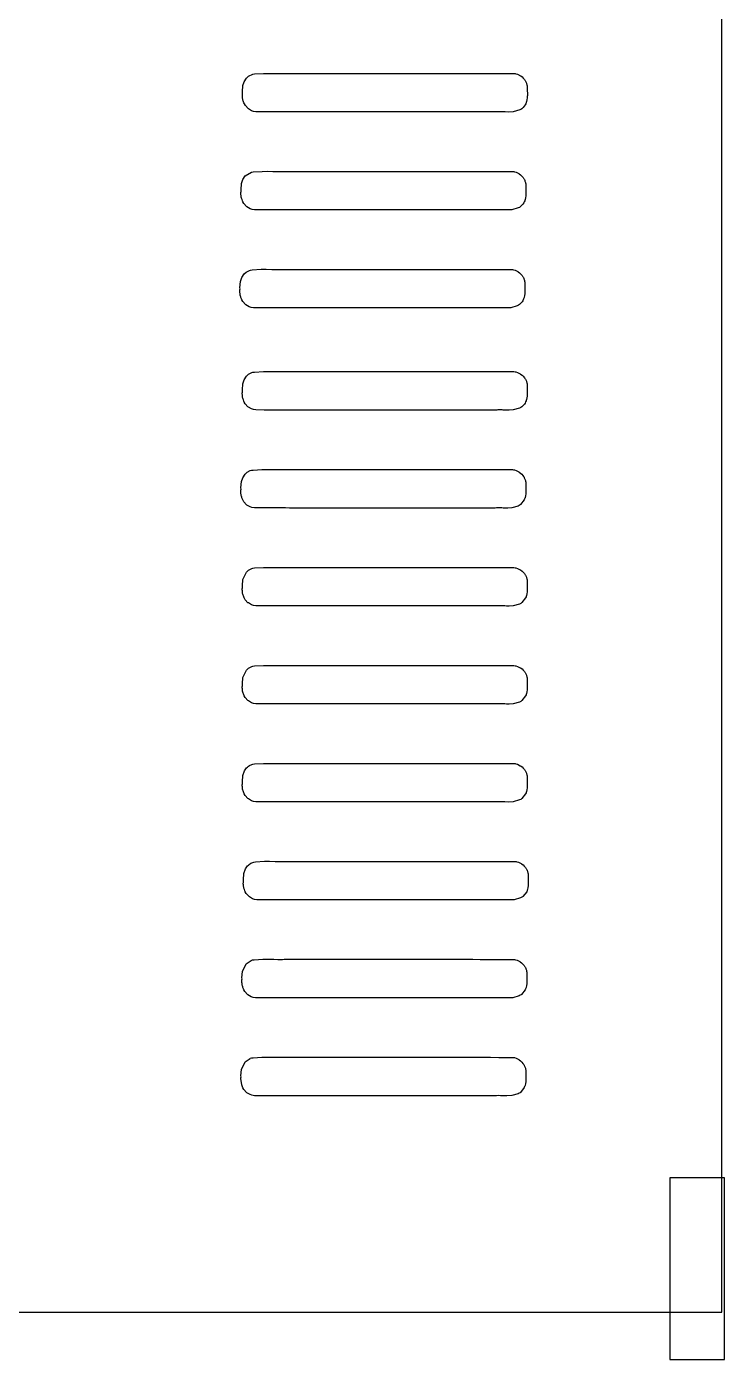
# Model space of a CAD drawing. Extents: x 0 to 273, y -3 to 140.
# Drawn here: x 234.4 to 272.8, y -2.8 to 70.6 of the extents above; entities that cross this region are included whole.
import ezdxf

# ---------------------------------------------------------------- set-up
doc = ezdxf.new("R2010")
doc.units = 0
doc.layers.get('0').update_dxf_attribs({"linetype": 'CONTINUOUS'})
doc.layers.add('DXF_PI4_CASE_TOP_MODEL_LAY', color=7, linetype='CONTINUOUS')

msp = doc.modelspace()

# ---------------------------------------------------------------- linework, layer by layer
at = {"color": 18}
for points in [[(246.263, 66.977, 0), (246.258, 67.041, 0), (246.284, 67.387, 0), (246.356, 67.599, 0), (246.488, 67.802, 0), (246.599, 67.903, 0), (246.838, 68.018, 0)], [(246.838, 68.018, 0), (246.925, 68.028, 0), (247.415, 68.057, 0), (247.692, 68.058, 0), (248.004, 68.054, 0), (248.481, 68.052, 0), (248.498, 68.052, 0), (248.585, 68.055, 0)], [(248.585, 68.055, 0), (252.797, 68.054, 0), (255.282, 68.055, 0), (256.925, 68.055, 0), (257.009, 68.055, 0), (257.746, 68.055, 0), (258.157, 68.055, 0), (258.362, 68.055, 0), (258.567, 68.054, 0), (258.978, 68.054, 0), (259.183, 68.054, 0), (259.389, 68.054, 0), (259.594, 68.053, 0), (259.799, 68.053, 0), (260.005, 68.053, 0), (260.107, 68.053, 0), (260.159, 68.052, 0), (260.463, 68.052, 0), (260.589, 68.052, 0), (260.715, 68.051, 0), (260.779, 68.051, 0), (260.81, 68.051, 0), (261.221, 68.05, 0)], [(261.221, 68.05, 0), (261.281, 68.043, 0), (261.329, 68.033, 0), (261.421, 68.006, 0), (261.573, 67.93, 0), (261.591, 67.918, 0), (261.667, 67.859, 0), (261.736, 67.793, 0), (261.797, 67.719, 0), (261.825, 67.68, 0), (261.838, 67.659, 0), (261.856, 67.628, 0), (261.872, 67.598, 0), (261.89, 67.559, 0), (261.905, 67.523, 0), (261.918, 67.486, 0), (261.929, 67.448, 0), (261.938, 67.411, 0), (261.942, 67.391, 0), (261.946, 67.372, 0), (261.949, 67.353, 0), (261.95, 67.343, 0), (261.953, 67.309, 0), (261.954, 67.297, 0), (261.955, 67.285, 0), (261.955, 67.279, 0), (261.956, 67.236, 0)], [(246.998, 65.938, 0), (246.865, 65.959, 0), (246.756, 65.996, 0), (246.586, 66.099, 0), (246.567, 66.115, 0), (246.419, 66.281, 0), (246.362, 66.379, 0), (246.338, 66.43, 0), (246.311, 66.496, 0), (246.298, 66.536, 0), (246.284, 66.585, 0), (246.274, 66.63, 0), (246.265, 66.676, 0), (246.259, 66.723, 0), (246.255, 66.769, 0), (246.253, 66.816, 0), (246.253, 66.839, 0), (246.253, 66.851, 0), (246.255, 66.891, 0), (246.256, 66.905, 0), (246.257, 66.92, 0), (246.257, 66.927, 0), (246.263, 66.977, 0)], [(261.956, 67.236, 0), (261.957, 66.824, 0), (261.956, 66.811, 0), (261.948, 66.707, 0), (261.933, 66.606, 0), (261.911, 66.507, 0), (261.897, 66.459, 0), (261.889, 66.436, 0), (261.867, 66.382, 0), (261.835, 66.32, 0), (261.79, 66.25, 0), (261.736, 66.185, 0), (261.664, 66.121, 0), (261.653, 66.113, 0), (261.595, 66.074, 0)], [(260.273, 65.934, 0), (255.893, 65.934, 0), (255.848, 65.934, 0), (254.831, 65.934, 0), (254.3, 65.934, 0), (253.769, 65.934, 0), (253.237, 65.933, 0), (252.706, 65.933, 0), (252.175, 65.933, 0), (251.91, 65.933, 0), (251.423, 65.933, 0), (247.795, 65.937, 0), (247.662, 65.937, 0), (247.529, 65.937, 0), (247.463, 65.937, 0), (246.998, 65.938, 0)], [(261.595, 66.074, 0), (261.535, 66.041, 0), (261.183, 65.941, 0), (260.909, 65.928, 0), (260.732, 65.933, 0), (260.713, 65.933, 0), (260.644, 65.936, 0), (260.555, 65.939, 0), (260.467, 65.94, 0), (260.423, 65.94, 0), (260.34, 65.938, 0), (260.273, 65.934, 0)], [(246.186, 61.579, 0), (246.18, 61.644, 0), (246.206, 61.989, 0), (246.278, 62.202, 0), (246.41, 62.405, 0), (246.76, 62.62, 0)], [(246.76, 62.62, 0), (246.847, 62.631, 0), (247.337, 62.66, 0), (247.614, 62.661, 0), (247.926, 62.657, 0), (248.403, 62.655, 0), (248.42, 62.655, 0), (248.508, 62.657, 0)], [(248.508, 62.657, 0), (252.719, 62.657, 0), (255.204, 62.658, 0), (256.847, 62.658, 0), (256.931, 62.658, 0), (257.668, 62.657, 0), (258.079, 62.657, 0), (258.284, 62.657, 0), (258.49, 62.657, 0), (258.9, 62.657, 0), (259.106, 62.656, 0), (259.311, 62.656, 0), (259.516, 62.656, 0), (259.722, 62.656, 0), (259.927, 62.655, 0), (260.03, 62.655, 0), (260.081, 62.655, 0), (260.385, 62.654, 0), (260.511, 62.654, 0), (260.638, 62.654, 0), (260.701, 62.654, 0), (260.732, 62.654, 0), (261.143, 62.653, 0)], [(261.143, 62.653, 0), (261.204, 62.645, 0), (261.251, 62.636, 0), (261.343, 62.608, 0), (261.495, 62.532, 0), (261.513, 62.52, 0), (261.589, 62.462, 0), (261.658, 62.395, 0), (261.72, 62.322, 0), (261.747, 62.282, 0), (261.76, 62.262, 0), (261.778, 62.231, 0), (261.794, 62.201, 0), (261.813, 62.161, 0), (261.827, 62.125, 0), (261.84, 62.088, 0), (261.851, 62.051, 0), (261.861, 62.013, 0), (261.865, 61.994, 0), (261.868, 61.975, 0), (261.871, 61.955, 0), (261.872, 61.945, 0), (261.876, 61.911, 0), (261.877, 61.899, 0), (261.877, 61.887, 0), (261.877, 61.881, 0), (261.878, 61.838, 0)], [(261.878, 61.838, 0), (261.879, 61.427, 0), (261.878, 61.413, 0), (261.87, 61.31, 0), (261.856, 61.208, 0), (261.833, 61.11, 0), (261.819, 61.062, 0), (261.811, 61.038, 0), (261.789, 60.985, 0), (261.758, 60.922, 0), (261.713, 60.853, 0), (261.658, 60.788, 0), (261.586, 60.723, 0), (261.576, 60.715, 0), (261.517, 60.676, 0)], [(246.921, 60.541, 0), (246.787, 60.562, 0), (246.678, 60.599, 0), (246.508, 60.702, 0), (246.489, 60.717, 0), (246.342, 60.884, 0), (246.284, 60.981, 0), (246.26, 61.032, 0), (246.234, 61.099, 0), (246.22, 61.139, 0), (246.206, 61.187, 0), (246.196, 61.233, 0), (246.188, 61.279, 0), (246.181, 61.325, 0), (246.177, 61.372, 0), (246.175, 61.418, 0), (246.175, 61.442, 0), (246.175, 61.453, 0), (246.177, 61.494, 0), (246.178, 61.508, 0), (246.179, 61.522, 0), (246.18, 61.529, 0), (246.186, 61.579, 0)], [(260.196, 60.537, 0), (255.771, 60.537, 0), (253.16, 60.536, 0), (251.434, 60.536, 0), (251.345, 60.536, 0), (250.571, 60.536, 0), (250.14, 60.537, 0), (249.924, 60.537, 0), (249.708, 60.537, 0), (249.277, 60.537, 0), (249.061, 60.537, 0), (248.845, 60.538, 0), (248.63, 60.538, 0), (248.414, 60.538, 0), (248.198, 60.539, 0), (248.09, 60.539, 0), (248.036, 60.539, 0), (247.717, 60.539, 0), (247.584, 60.54, 0), (247.452, 60.54, 0), (247.385, 60.54, 0), (246.921, 60.541, 0)], [(261.517, 60.676, 0), (261.457, 60.643, 0), (261.106, 60.544, 0), (260.831, 60.531, 0), (260.655, 60.535, 0), (260.635, 60.536, 0), (260.566, 60.538, 0), (260.478, 60.541, 0), (260.39, 60.543, 0), (260.346, 60.543, 0), (260.262, 60.541, 0), (260.196, 60.537, 0)], [(246.129, 56.182, 0), (246.123, 56.246, 0), (246.15, 56.592, 0), (246.222, 56.805, 0), (246.354, 57.007, 0), (246.465, 57.108, 0), (246.638, 57.202, 0), (246.704, 57.223, 0)], [(246.704, 57.223, 0), (246.79, 57.233, 0), (247.281, 57.262, 0), (247.558, 57.263, 0), (247.87, 57.259, 0), (248.346, 57.257, 0), (248.364, 57.257, 0), (248.451, 57.26, 0)], [(248.451, 57.26, 0), (252.663, 57.259, 0), (255.148, 57.26, 0), (256.791, 57.26, 0), (256.875, 57.26, 0), (257.612, 57.26, 0), (258.022, 57.26, 0), (258.228, 57.26, 0), (258.433, 57.259, 0), (258.844, 57.259, 0), (259.049, 57.259, 0), (259.254, 57.259, 0), (259.46, 57.258, 0), (259.665, 57.258, 0), (259.87, 57.258, 0), (259.973, 57.258, 0), (260.024, 57.257, 0), (260.328, 57.257, 0), (260.455, 57.257, 0), (260.581, 57.256, 0), (260.644, 57.256, 0), (261.086, 57.255, 0)], [(261.086, 57.255, 0), (261.147, 57.248, 0), (261.195, 57.238, 0), (261.287, 57.211, 0), (261.438, 57.135, 0), (261.457, 57.123, 0), (261.533, 57.064, 0), (261.602, 56.998, 0), (261.663, 56.924, 0), (261.69, 56.885, 0), (261.703, 56.865, 0), (261.721, 56.833, 0), (261.737, 56.803, 0), (261.756, 56.764, 0), (261.771, 56.728, 0), (261.784, 56.691, 0), (261.795, 56.654, 0), (261.804, 56.616, 0), (261.808, 56.596, 0), (261.812, 56.577, 0), (261.814, 56.558, 0), (261.816, 56.548, 0), (261.819, 56.514, 0), (261.82, 56.502, 0), (261.821, 56.49, 0), (261.821, 56.484, 0), (261.821, 56.441, 0)], [(246.864, 55.143, 0), (246.731, 55.164, 0), (246.622, 55.201, 0), (246.452, 55.304, 0), (246.433, 55.32, 0), (246.285, 55.486, 0), (246.228, 55.584, 0), (246.203, 55.635, 0), (246.177, 55.701, 0), (246.164, 55.741, 0), (246.15, 55.79, 0), (246.139, 55.835, 0), (246.131, 55.881, 0), (246.125, 55.928, 0), (246.121, 55.974, 0), (246.119, 56.021, 0), (246.119, 56.044, 0), (246.119, 56.056, 0), (246.12, 56.096, 0), (246.121, 56.11, 0), (246.122, 56.125, 0), (246.123, 56.132, 0), (246.129, 56.182, 0)], [(261.821, 56.441, 0), (261.822, 56.03, 0), (261.822, 56.016, 0), (261.814, 55.912, 0), (261.799, 55.811, 0), (261.777, 55.712, 0), (261.762, 55.664, 0), (261.754, 55.641, 0), (261.733, 55.588, 0), (261.701, 55.525, 0), (261.668, 55.472, 0), (261.602, 55.39, 0), (261.53, 55.326, 0), (261.519, 55.318, 0), (261.461, 55.279, 0)], [(260.139, 55.139, 0), (255.714, 55.139, 0), (251.377, 55.138, 0), (251.289, 55.139, 0), (250.515, 55.139, 0), (250.083, 55.139, 0), (249.867, 55.139, 0), (249.652, 55.139, 0), (249.22, 55.14, 0), (249.005, 55.14, 0), (248.789, 55.14, 0), (248.573, 55.14, 0), (248.357, 55.141, 0), (248.142, 55.141, 0), (248.034, 55.141, 0), (247.98, 55.141, 0), (247.66, 55.142, 0), (247.528, 55.142, 0), (247.395, 55.142, 0), (247.329, 55.142, 0), (246.864, 55.143, 0)], [(261.461, 55.279, 0), (261.4, 55.246, 0), (261.049, 55.147, 0), (260.775, 55.133, 0), (260.598, 55.138, 0), (260.579, 55.138, 0), (260.509, 55.141, 0), (260.421, 55.144, 0), (260.333, 55.145, 0), (260.289, 55.145, 0), (260.205, 55.143, 0), (260.139, 55.139, 0)], [(246.26, 50.548, 0), (246.254, 50.613, 0), (246.281, 50.958, 0), (246.352, 51.171, 0), (246.484, 51.374, 0), (246.595, 51.475, 0), (246.769, 51.568, 0), (246.835, 51.59, 0)], [(246.835, 51.59, 0), (246.921, 51.6, 0), (247.411, 51.629, 0), (247.689, 51.63, 0), (248, 51.626, 0), (248.477, 51.624, 0), (248.495, 51.624, 0), (248.582, 51.626, 0)], [(248.582, 51.626, 0), (252.794, 51.626, 0), (256.921, 51.627, 0), (257.006, 51.627, 0), (257.743, 51.627, 0), (258.153, 51.626, 0), (258.564, 51.626, 0), (258.975, 51.626, 0), (259.18, 51.625, 0), (259.385, 51.625, 0), (259.591, 51.625, 0), (259.796, 51.625, 0), (260.001, 51.624, 0), (260.104, 51.624, 0), (260.459, 51.624, 0), (260.586, 51.623, 0), (260.712, 51.623, 0), (260.775, 51.623, 0), (261.217, 51.622, 0)], [(261.217, 51.622, 0), (261.278, 51.615, 0), (261.325, 51.605, 0), (261.418, 51.577, 0), (261.569, 51.501, 0), (261.588, 51.489, 0), (261.664, 51.431, 0), (261.733, 51.365, 0), (261.794, 51.291, 0), (261.821, 51.251, 0), (261.834, 51.231, 0), (261.852, 51.2, 0), (261.868, 51.17, 0), (261.887, 51.13, 0), (261.902, 51.094, 0), (261.915, 51.058, 0), (261.926, 51.02, 0), (261.935, 50.982, 0), (261.939, 50.963, 0), (261.942, 50.944, 0), (261.945, 50.924, 0), (261.947, 50.915, 0), (261.95, 50.881, 0), (261.951, 50.869, 0), (261.952, 50.856, 0), (261.952, 50.85, 0), (261.952, 50.807, 0)], [(261.952, 50.807, 0), (261.953, 50.396, 0), (261.952, 50.383, 0), (261.944, 50.279, 0), (261.93, 50.177, 0), (261.908, 50.079, 0), (261.893, 50.031, 0), (261.885, 50.007, 0), (261.864, 49.954, 0), (261.832, 49.891, 0), (261.799, 49.839, 0), (261.733, 49.757, 0), (261.661, 49.692, 0), (261.65, 49.684, 0), (261.592, 49.645, 0)], [(246.995, 49.51, 0), (246.862, 49.531, 0), (246.753, 49.568, 0), (246.583, 49.671, 0), (246.564, 49.686, 0), (246.416, 49.853, 0), (246.358, 49.95, 0), (246.334, 50.001, 0), (246.308, 50.068, 0), (246.294, 50.108, 0), (246.281, 50.157, 0), (246.27, 50.202, 0), (246.262, 50.248, 0), (246.256, 50.294, 0), (246.252, 50.341, 0), (246.25, 50.387, 0), (246.249, 50.411, 0), (246.25, 50.422, 0), (246.251, 50.463, 0), (246.252, 50.477, 0), (246.253, 50.491, 0), (246.254, 50.499, 0), (246.26, 50.548, 0)], [(260.27, 49.506, 0), (255.845, 49.506, 0), (251.508, 49.505, 0), (251.42, 49.505, 0), (250.645, 49.505, 0), (250.214, 49.506, 0), (249.998, 49.506, 0), (249.783, 49.506, 0), (249.351, 49.506, 0), (249.135, 49.507, 0), (248.92, 49.507, 0), (248.704, 49.507, 0), (248.488, 49.507, 0), (248.273, 49.508, 0), (248.165, 49.508, 0), (248.111, 49.508, 0), (247.791, 49.508, 0), (247.659, 49.509, 0), (247.526, 49.509, 0), (247.459, 49.509, 0), (246.995, 49.51, 0)], [(261.592, 49.645, 0), (261.531, 49.613, 0), (261.18, 49.513, 0), (260.96, 49.5, 0), (260.811, 49.502, 0), (260.709, 49.505, 0), (260.629, 49.508, 0), (260.561, 49.51, 0), (260.527, 49.511, 0), (260.448, 49.512, 0), (260.381, 49.511, 0), (260.336, 49.51, 0), (260.27, 49.506, 0)], [(246.182, 45.151, 0), (246.176, 45.215, 0), (246.203, 45.561, 0), (246.275, 45.774, 0), (246.407, 45.976, 0), (246.518, 46.078, 0), (246.691, 46.171, 0), (246.757, 46.192, 0)], [(246.757, 46.192, 0), (246.844, 46.203, 0), (247.334, 46.232, 0), (247.611, 46.232, 0), (247.923, 46.228, 0), (248.399, 46.226, 0), (248.417, 46.227, 0), (248.504, 46.229, 0)], [(248.504, 46.229, 0), (252.716, 46.229, 0), (256.844, 46.229, 0), (256.928, 46.229, 0), (257.665, 46.229, 0), (258.076, 46.229, 0), (258.486, 46.229, 0), (258.897, 46.228, 0), (259.102, 46.228, 0), (259.307, 46.228, 0), (259.513, 46.227, 0), (259.718, 46.227, 0), (259.923, 46.227, 0), (260.026, 46.227, 0), (260.381, 46.226, 0), (260.508, 46.226, 0), (260.634, 46.226, 0), (260.697, 46.225, 0), (261.14, 46.224, 0)], [(261.14, 46.224, 0), (261.2, 46.217, 0), (261.248, 46.208, 0), (261.34, 46.18, 0), (261.491, 46.104, 0), (261.51, 46.092, 0), (261.586, 46.034, 0), (261.655, 45.967, 0), (261.716, 45.893, 0), (261.744, 45.854, 0), (261.756, 45.834, 0), (261.774, 45.803, 0), (261.79, 45.772, 0), (261.809, 45.733, 0), (261.824, 45.697, 0), (261.837, 45.66, 0), (261.848, 45.623, 0), (261.857, 45.585, 0), (261.861, 45.565, 0), (261.865, 45.546, 0), (261.868, 45.527, 0), (261.869, 45.517, 0), (261.872, 45.483, 0), (261.873, 45.471, 0), (261.874, 45.459, 0), (261.874, 45.453, 0), (261.874, 45.41, 0)], [(246.917, 44.112, 0), (246.784, 44.133, 0), (246.675, 44.17, 0), (246.505, 44.273, 0), (246.486, 44.289, 0), (246.338, 44.456, 0), (246.281, 44.553, 0), (246.256, 44.604, 0), (246.23, 44.67, 0), (246.217, 44.711, 0), (246.203, 44.759, 0), (246.193, 44.805, 0), (246.184, 44.85, 0), (246.178, 44.897, 0), (246.174, 44.943, 0), (246.172, 44.99, 0), (246.172, 45.013, 0), (246.172, 45.025, 0), (246.173, 45.065, 0), (246.174, 45.08, 0), (246.175, 45.094, 0), (246.176, 45.101, 0), (246.182, 45.151, 0)], [(261.874, 45.41, 0), (261.875, 44.999, 0), (261.875, 44.985, 0), (261.867, 44.882, 0), (261.852, 44.78, 0), (261.83, 44.681, 0), (261.816, 44.633, 0), (261.807, 44.61, 0), (261.786, 44.557, 0), (261.583, 44.295, 0), (261.572, 44.287, 0), (261.561, 44.279, 0), (261.514, 44.248, 0)], [(260.192, 44.108, 0), (255.767, 44.108, 0), (251.43, 44.108, 0), (251.342, 44.108, 0), (250.568, 44.108, 0), (250.136, 44.108, 0), (249.705, 44.108, 0), (249.273, 44.109, 0), (249.058, 44.109, 0), (248.842, 44.109, 0), (248.626, 44.11, 0), (248.41, 44.11, 0), (248.195, 44.11, 0), (248.087, 44.11, 0), (247.714, 44.111, 0), (247.581, 44.111, 0), (247.448, 44.111, 0), (247.382, 44.112, 0), (246.917, 44.112, 0)], [(261.514, 44.248, 0), (261.454, 44.215, 0), (261.102, 44.116, 0), (260.882, 44.102, 0), (260.733, 44.104, 0), (260.632, 44.107, 0), (260.551, 44.11, 0), (260.483, 44.113, 0), (260.449, 44.113, 0), (260.37, 44.114, 0), (260.303, 44.114, 0), (260.259, 44.112, 0), (260.192, 44.108, 0)], [(246.26, 39.753, 0), (246.254, 39.818, 0), (246.281, 40.163, 0), (246.484, 40.579, 0), (246.53, 40.626, 0), (246.595, 40.68, 0), (246.769, 40.773, 0), (246.835, 40.795, 0)], [(246.835, 40.795, 0), (246.921, 40.805, 0), (247.411, 40.834, 0), (247.689, 40.835, 0), (248, 40.831, 0), (248.115, 40.829, 0), (248.203, 40.828, 0), (248.349, 40.828, 0), (248.436, 40.828, 0), (248.495, 40.829, 0), (248.582, 40.831, 0)], [(248.582, 40.831, 0), (252.794, 40.831, 0), (256.921, 40.832, 0), (257.006, 40.832, 0), (257.743, 40.832, 0), (258.153, 40.831, 0), (258.564, 40.831, 0), (258.975, 40.831, 0), (259.18, 40.83, 0), (259.385, 40.83, 0), (259.591, 40.83, 0), (259.796, 40.83, 0), (260.001, 40.829, 0), (260.104, 40.829, 0), (260.459, 40.829, 0), (260.586, 40.828, 0), (260.712, 40.828, 0), (260.775, 40.828, 0), (261.217, 40.827, 0)], [(261.217, 40.827, 0), (261.278, 40.82, 0), (261.325, 40.81, 0), (261.418, 40.782, 0), (261.569, 40.706, 0), (261.588, 40.694, 0), (261.664, 40.636, 0), (261.733, 40.57, 0), (261.794, 40.496, 0), (261.821, 40.456, 0), (261.834, 40.436, 0), (261.852, 40.405, 0), (261.868, 40.375, 0), (261.887, 40.335, 0), (261.902, 40.299, 0), (261.915, 40.263, 0), (261.926, 40.225, 0), (261.935, 40.187, 0), (261.939, 40.168, 0), (261.942, 40.149, 0), (261.945, 40.129, 0), (261.947, 40.12, 0), (261.95, 40.086, 0), (261.951, 40.074, 0), (261.952, 40.061, 0), (261.952, 40.055, 0), (261.952, 40.012, 0)], [(246.995, 38.715, 0), (246.862, 38.736, 0), (246.753, 38.773, 0), (246.583, 38.876, 0), (246.564, 38.891, 0), (246.416, 39.058, 0), (246.358, 39.155, 0), (246.334, 39.207, 0), (246.308, 39.273, 0), (246.294, 39.313, 0), (246.281, 39.362, 0), (246.27, 39.407, 0), (246.262, 39.453, 0), (246.256, 39.499, 0), (246.252, 39.546, 0), (246.25, 39.592, 0), (246.249, 39.616, 0), (246.25, 39.627, 0), (246.251, 39.668, 0), (246.252, 39.682, 0), (246.253, 39.696, 0), (246.254, 39.704, 0), (246.26, 39.753, 0)], [(261.952, 40.012, 0), (261.953, 39.601, 0), (261.952, 39.588, 0), (261.944, 39.484, 0), (261.93, 39.382, 0), (261.908, 39.284, 0), (261.893, 39.236, 0), (261.885, 39.212, 0), (261.864, 39.159, 0), (261.661, 38.898, 0), (261.65, 38.889, 0), (261.639, 38.881, 0), (261.592, 38.85, 0)], [(260.27, 38.711, 0), (255.845, 38.711, 0), (251.508, 38.71, 0), (251.42, 38.71, 0), (250.645, 38.71, 0), (250.214, 38.711, 0), (249.783, 38.711, 0), (249.351, 38.711, 0), (249.135, 38.712, 0), (248.92, 38.712, 0), (248.704, 38.712, 0), (248.488, 38.712, 0), (248.273, 38.713, 0), (248.165, 38.713, 0), (247.791, 38.713, 0), (247.659, 38.714, 0), (247.526, 38.714, 0), (247.459, 38.714, 0), (246.995, 38.715, 0)], [(261.592, 38.85, 0), (261.531, 38.818, 0), (261.18, 38.718, 0), (260.96, 38.705, 0), (260.811, 38.707, 0), (260.709, 38.71, 0), (260.629, 38.713, 0), (260.561, 38.715, 0), (260.527, 38.716, 0), (260.448, 38.717, 0), (260.381, 38.716, 0), (260.336, 38.715, 0), (260.27, 38.711, 0)], [(246.26, 34.356, 0), (246.254, 34.42, 0), (246.281, 34.766, 0), (246.484, 35.181, 0), (246.53, 35.228, 0), (246.595, 35.283, 0), (246.668, 35.329, 0), (246.769, 35.376, 0), (246.835, 35.397, 0)], [(246.835, 35.397, 0), (246.921, 35.408, 0), (247.411, 35.437, 0), (247.689, 35.438, 0), (248, 35.433, 0), (248.115, 35.432, 0), (248.203, 35.431, 0), (248.349, 35.43, 0), (248.436, 35.431, 0), (248.495, 35.432, 0), (248.582, 35.434, 0)], [(248.582, 35.434, 0), (252.794, 35.434, 0), (256.921, 35.434, 0), (257.006, 35.434, 0), (257.743, 35.434, 0), (258.153, 35.434, 0), (258.564, 35.434, 0), (258.975, 35.433, 0), (259.385, 35.433, 0), (259.591, 35.433, 0), (259.796, 35.432, 0), (260.001, 35.432, 0), (260.104, 35.432, 0), (260.459, 35.431, 0), (260.586, 35.431, 0), (260.712, 35.431, 0), (260.775, 35.431, 0), (261.217, 35.43, 0)], [(261.217, 35.43, 0), (261.278, 35.422, 0), (261.325, 35.413, 0), (261.418, 35.385, 0), (261.569, 35.309, 0), (261.588, 35.297, 0), (261.664, 35.239, 0), (261.733, 35.172, 0), (261.794, 35.098, 0), (261.821, 35.059, 0), (261.834, 35.039, 0), (261.852, 35.008, 0), (261.868, 34.978, 0), (261.887, 34.938, 0), (261.902, 34.902, 0), (261.915, 34.865, 0), (261.926, 34.828, 0), (261.935, 34.79, 0), (261.939, 34.771, 0), (261.942, 34.751, 0), (261.945, 34.732, 0), (261.947, 34.722, 0), (261.95, 34.688, 0), (261.951, 34.676, 0), (261.952, 34.664, 0), (261.952, 34.658, 0), (261.952, 34.615, 0)], [(261.952, 34.615, 0), (261.953, 34.204, 0), (261.952, 34.19, 0), (261.944, 34.087, 0), (261.93, 33.985, 0), (261.908, 33.886, 0), (261.893, 33.838, 0), (261.885, 33.815, 0), (261.864, 33.762, 0), (261.661, 33.5, 0), (261.65, 33.492, 0), (261.639, 33.484, 0), (261.592, 33.453, 0)], [(246.995, 33.318, 0), (246.862, 33.339, 0), (246.753, 33.375, 0), (246.583, 33.478, 0), (246.564, 33.494, 0), (246.416, 33.661, 0), (246.358, 33.758, 0), (246.334, 33.809, 0), (246.308, 33.875, 0), (246.294, 33.916, 0), (246.281, 33.964, 0), (246.27, 34.01, 0), (246.262, 34.055, 0), (246.256, 34.102, 0), (246.252, 34.148, 0), (246.25, 34.195, 0), (246.249, 34.218, 0), (246.25, 34.23, 0), (246.251, 34.27, 0), (246.252, 34.285, 0), (246.253, 34.299, 0), (246.254, 34.306, 0), (246.26, 34.356, 0)], [(260.27, 33.313, 0), (255.845, 33.313, 0), (251.508, 33.313, 0), (251.42, 33.313, 0), (250.645, 33.313, 0), (250.214, 33.313, 0), (249.783, 33.313, 0), (249.351, 33.314, 0), (248.92, 33.314, 0), (248.704, 33.315, 0), (248.488, 33.315, 0), (248.273, 33.315, 0), (248.165, 33.315, 0), (247.791, 33.316, 0), (247.659, 33.316, 0), (247.526, 33.316, 0), (247.459, 33.317, 0), (246.995, 33.318, 0)], [(261.592, 33.453, 0), (261.531, 33.42, 0), (261.18, 33.321, 0), (260.96, 33.308, 0), (260.811, 33.309, 0), (260.709, 33.313, 0), (260.629, 33.315, 0), (260.561, 33.318, 0), (260.448, 33.319, 0), (260.336, 33.317, 0), (260.27, 33.313, 0)], [(246.26, 28.958, 0), (246.254, 29.023, 0), (246.281, 29.368, 0), (246.377, 29.631, 0), (246.484, 29.784, 0), (246.53, 29.831, 0), (246.595, 29.885, 0), (246.649, 29.921, 0), (246.769, 29.978, 0), (246.835, 30, 0)], [(246.835, 30, 0), (246.921, 30.01, 0), (247.411, 30.039, 0), (247.689, 30.04, 0), (248, 30.036, 0), (248.115, 30.034, 0), (248.232, 30.033, 0), (248.349, 30.033, 0), (248.495, 30.034, 0), (248.582, 30.036, 0)], [(248.582, 30.036, 0), (252.794, 30.036, 0), (256.921, 30.037, 0), (257.006, 30.037, 0), (257.743, 30.037, 0), (258.153, 30.036, 0), (258.564, 30.036, 0), (258.975, 30.036, 0), (259.385, 30.035, 0), (259.796, 30.035, 0), (260.001, 30.034, 0), (260.104, 30.034, 0), (260.459, 30.034, 0), (260.586, 30.033, 0), (260.712, 30.033, 0), (260.775, 30.033, 0), (261.217, 30.032, 0)], [(261.217, 30.032, 0), (261.278, 30.025, 0), (261.325, 30.015, 0), (261.418, 29.987, 0), (261.569, 29.911, 0), (261.588, 29.899, 0), (261.664, 29.841, 0), (261.733, 29.775, 0), (261.794, 29.701, 0), (261.821, 29.661, 0), (261.834, 29.641, 0), (261.852, 29.61, 0), (261.868, 29.58, 0), (261.887, 29.54, 0), (261.902, 29.504, 0), (261.915, 29.468, 0), (261.926, 29.43, 0), (261.935, 29.392, 0), (261.939, 29.373, 0), (261.942, 29.354, 0), (261.945, 29.334, 0), (261.947, 29.325, 0), (261.95, 29.291, 0), (261.951, 29.279, 0), (261.952, 29.266, 0), (261.952, 29.26, 0), (261.952, 29.218, 0)], [(246.995, 27.92, 0), (246.862, 27.941, 0), (246.753, 27.978, 0), (246.583, 28.081, 0), (246.564, 28.096, 0), (246.416, 28.263, 0), (246.358, 28.36, 0), (246.334, 28.412, 0), (246.308, 28.478, 0), (246.294, 28.518, 0), (246.281, 28.567, 0), (246.27, 28.612, 0), (246.262, 28.658, 0), (246.256, 28.704, 0), (246.252, 28.751, 0), (246.25, 28.797, 0), (246.249, 28.821, 0), (246.25, 28.832, 0), (246.251, 28.873, 0), (246.252, 28.887, 0), (246.253, 28.901, 0), (246.254, 28.909, 0), (246.26, 28.958, 0)], [(261.952, 29.218, 0), (261.953, 28.806, 0), (261.952, 28.793, 0), (261.944, 28.689, 0), (261.93, 28.587, 0), (261.908, 28.489, 0), (261.893, 28.441, 0), (261.885, 28.417, 0), (261.864, 28.364, 0), (261.661, 28.103, 0), (261.65, 28.094, 0), (261.639, 28.086, 0), (261.592, 28.055, 0)], [(260.27, 27.916, 0), (255.845, 27.916, 0), (251.508, 27.915, 0), (251.42, 27.915, 0), (250.645, 27.915, 0), (250.214, 27.916, 0), (249.783, 27.916, 0), (249.351, 27.916, 0), (248.92, 27.917, 0), (248.704, 27.917, 0), (248.488, 27.917, 0), (248.273, 27.918, 0), (248.165, 27.918, 0), (247.791, 27.918, 0), (247.659, 27.919, 0), (247.526, 27.919, 0), (246.995, 27.92, 0)], [(261.592, 28.055, 0), (261.531, 28.023, 0), (261.18, 27.923, 0), (260.933, 27.91, 0), (260.709, 27.915, 0), (260.629, 27.918, 0), (260.561, 27.92, 0), (260.448, 27.922, 0), (260.336, 27.92, 0), (260.27, 27.916, 0)], [(246.317, 23.561, 0), (246.311, 23.625, 0), (246.337, 23.971, 0), (246.434, 24.233, 0), (246.541, 24.386, 0), (246.587, 24.433, 0), (246.635, 24.475, 0), (246.724, 24.534, 0), (246.825, 24.581, 0), (246.891, 24.602, 0)], [(246.891, 24.602, 0), (246.978, 24.613, 0), (247.468, 24.642, 0), (247.745, 24.643, 0), (248.057, 24.638, 0), (248.172, 24.637, 0), (248.405, 24.635, 0), (248.551, 24.637, 0), (248.638, 24.639, 0)], [(248.638, 24.639, 0), (252.85, 24.639, 0), (256.978, 24.639, 0), (257.062, 24.639, 0), (257.799, 24.639, 0), (258.21, 24.639, 0), (258.62, 24.639, 0), (259.031, 24.638, 0), (259.442, 24.638, 0), (259.852, 24.637, 0), (260.058, 24.637, 0), (260.16, 24.637, 0), (260.516, 24.636, 0), (260.642, 24.636, 0), (260.768, 24.636, 0), (260.832, 24.636, 0), (261.274, 24.635, 0)], [(261.274, 24.635, 0), (261.334, 24.627, 0), (261.382, 24.618, 0), (261.474, 24.59, 0), (261.626, 24.514, 0), (261.644, 24.502, 0), (261.72, 24.444, 0), (261.789, 24.377, 0), (261.85, 24.303, 0), (261.878, 24.264, 0), (261.891, 24.244, 0), (261.909, 24.213, 0), (261.925, 24.183, 0), (261.943, 24.143, 0), (261.958, 24.107, 0), (261.971, 24.07, 0), (261.982, 24.033, 0), (261.992, 23.995, 0), (261.995, 23.976, 0), (261.999, 23.956, 0), (262.002, 23.937, 0), (262.003, 23.927, 0), (262.007, 23.893, 0), (262.007, 23.881, 0), (262.008, 23.869, 0), (262.008, 23.863, 0), (262.009, 23.82, 0)], [(247.051, 22.523, 0), (246.918, 22.544, 0), (246.809, 22.58, 0), (246.639, 22.683, 0), (246.62, 22.699, 0), (246.472, 22.866, 0), (246.415, 22.963, 0), (246.391, 23.014, 0), (246.364, 23.08, 0), (246.351, 23.121, 0), (246.337, 23.169, 0), (246.327, 23.215, 0), (246.318, 23.261, 0), (246.312, 23.307, 0), (246.308, 23.353, 0), (246.306, 23.4, 0), (246.306, 23.423, 0), (246.306, 23.435, 0), (246.308, 23.475, 0), (246.309, 23.49, 0), (246.31, 23.504, 0), (246.31, 23.511, 0), (246.317, 23.561, 0)], [(262.009, 23.82, 0), (262.01, 23.409, 0), (262.009, 23.395, 0), (262.001, 23.292, 0), (261.986, 23.19, 0), (261.964, 23.091, 0), (261.95, 23.044, 0), (261.942, 23.02, 0), (261.92, 22.967, 0), (261.717, 22.705, 0), (261.706, 22.697, 0), (261.695, 22.689, 0), (261.648, 22.658, 0)], [(260.326, 22.518, 0), (255.901, 22.518, 0), (251.565, 22.518, 0), (251.476, 22.518, 0), (250.702, 22.518, 0), (250.27, 22.518, 0), (249.839, 22.519, 0), (249.408, 22.519, 0), (248.976, 22.519, 0), (248.545, 22.52, 0), (248.329, 22.52, 0), (248.221, 22.52, 0), (247.848, 22.521, 0), (247.715, 22.521, 0), (247.582, 22.521, 0), (247.516, 22.522, 0), (247.051, 22.523, 0)], [(261.648, 22.658, 0), (261.588, 22.625, 0), (261.236, 22.526, 0), (260.989, 22.512, 0), (260.766, 22.518, 0), (260.685, 22.52, 0), (260.617, 22.523, 0), (260.505, 22.524, 0), (260.393, 22.522, 0), (260.326, 22.518, 0)], [(246.239, 18.164, 0), (246.233, 18.228, 0), (246.259, 18.573, 0), (246.463, 18.989, 0), (246.735, 19.179, 0), (246.747, 19.184, 0), (246.814, 19.205, 0)], [(246.814, 19.205, 0), (246.9, 19.215, 0), (247.39, 19.244, 0), (247.667, 19.245, 0), (247.979, 19.241, 0), (248.211, 19.238, 0), (248.473, 19.239, 0), (248.561, 19.241, 0)], [(248.561, 19.241, 0), (252.772, 19.241, 0), (256.9, 19.242, 0), (256.984, 19.242, 0), (257.721, 19.242, 0), (258.132, 19.241, 0), (258.543, 19.241, 0), (258.953, 19.241, 0), (259.364, 19.24, 0), (259.775, 19.24, 0), (259.98, 19.239, 0), (260.083, 19.239, 0), (260.438, 19.239, 0), (260.564, 19.238, 0), (260.691, 19.238, 0), (260.754, 19.238, 0), (261.196, 19.237, 0)], [(261.196, 19.237, 0), (261.257, 19.23, 0), (261.304, 19.22, 0), (261.396, 19.192, 0), (261.548, 19.117, 0), (261.566, 19.104, 0), (261.643, 19.046, 0), (261.712, 18.98, 0), (261.773, 18.906, 0), (261.8, 18.866, 0), (261.813, 18.846, 0), (261.831, 18.815, 0), (261.847, 18.785, 0), (261.866, 18.745, 0), (261.88, 18.709, 0), (261.893, 18.673, 0), (261.904, 18.635, 0), (261.914, 18.597, 0), (261.918, 18.578, 0), (261.921, 18.559, 0), (261.924, 18.539, 0), (261.925, 18.53, 0), (261.929, 18.496, 0), (261.93, 18.484, 0), (261.93, 18.471, 0), (261.931, 18.465, 0), (261.931, 18.423, 0)], [(261.931, 18.423, 0), (261.932, 18.011, 0), (261.931, 17.998, 0), (261.923, 17.894, 0), (261.909, 17.792, 0), (261.886, 17.694, 0), (261.872, 17.646, 0), (261.864, 17.623, 0), (261.842, 17.569, 0), (261.639, 17.308, 0), (261.629, 17.299, 0), (261.617, 17.291, 0), (261.57, 17.26, 0)], [(246.974, 17.125, 0), (246.84, 17.146, 0), (246.731, 17.183, 0), (246.561, 17.286, 0), (246.542, 17.302, 0), (246.395, 17.468, 0), (246.337, 17.565, 0), (246.313, 17.617, 0), (246.287, 17.683, 0), (246.273, 17.723, 0), (246.26, 17.772, 0), (246.249, 17.817, 0), (246.241, 17.863, 0), (246.234, 17.909, 0), (246.23, 17.956, 0), (246.228, 18.003, 0), (246.228, 18.026, 0), (246.228, 18.038, 0), (246.23, 18.078, 0), (246.231, 18.092, 0), (246.232, 18.107, 0), (246.233, 18.114, 0), (246.239, 18.164, 0)], [(260.249, 17.121, 0), (255.824, 17.121, 0), (251.487, 17.12, 0), (251.398, 17.12, 0), (250.624, 17.121, 0), (250.193, 17.121, 0), (249.761, 17.121, 0), (249.33, 17.121, 0), (248.898, 17.122, 0), (248.467, 17.122, 0), (248.251, 17.123, 0), (247.77, 17.124, 0), (247.637, 17.124, 0), (247.505, 17.124, 0), (246.974, 17.125, 0)], [(261.57, 17.26, 0), (261.51, 17.228, 0), (261.159, 17.128, 0), (260.88, 17.115, 0), (260.688, 17.12, 0), (260.608, 17.123, 0), (260.54, 17.125, 0), (260.427, 17.127, 0), (260.315, 17.125, 0), (260.249, 17.121, 0)], [(246.182, 12.766, 0), (246.176, 12.83, 0), (246.203, 13.176, 0), (246.407, 13.591, 0), (246.678, 13.781, 0), (246.691, 13.786, 0), (246.757, 13.807, 0)], [(246.757, 13.807, 0), (246.844, 13.818, 0), (247.334, 13.847, 0), (247.611, 13.848, 0), (247.923, 13.843, 0), (248.417, 13.842, 0), (248.504, 13.844, 0)], [(248.504, 13.844, 0), (252.716, 13.844, 0), (256.844, 13.844, 0), (256.928, 13.844, 0), (257.665, 13.844, 0), (258.486, 13.844, 0), (258.897, 13.843, 0), (259.307, 13.843, 0), (259.718, 13.842, 0), (259.923, 13.842, 0), (260.381, 13.841, 0), (260.508, 13.841, 0), (260.634, 13.841, 0), (261.14, 13.84, 0)], [(261.14, 13.84, 0), (261.2, 13.832, 0), (261.248, 13.823, 0), (261.34, 13.795, 0), (261.491, 13.719, 0), (261.51, 13.707, 0), (261.586, 13.649, 0), (261.655, 13.582, 0), (261.716, 13.508, 0), (261.744, 13.469, 0), (261.756, 13.449, 0), (261.774, 13.418, 0), (261.79, 13.388, 0), (261.809, 13.348, 0), (261.824, 13.312, 0), (261.837, 13.275, 0), (261.848, 13.238, 0), (261.857, 13.2, 0), (261.861, 13.181, 0), (261.865, 13.161, 0), (261.868, 13.142, 0), (261.869, 13.132, 0), (261.872, 13.098, 0), (261.873, 13.086, 0), (261.874, 13.074, 0), (261.874, 13.068, 0), (261.874, 13.025, 0)], [(246.917, 11.728, 0), (246.784, 11.749, 0), (246.675, 11.786, 0), (246.505, 11.888, 0), (246.486, 11.904, 0), (246.338, 12.071, 0), (246.281, 12.168, 0), (246.256, 12.219, 0), (246.217, 12.326, 0), (246.173, 12.68, 0), (246.174, 12.695, 0), (246.175, 12.709, 0), (246.176, 12.716, 0), (246.182, 12.766, 0)], [(261.874, 13.025, 0), (261.875, 12.614, 0), (261.875, 12.6, 0), (261.867, 12.497, 0), (261.852, 12.395, 0), (261.83, 12.296, 0), (261.816, 12.249, 0), (261.807, 12.225, 0), (261.786, 12.172, 0), (261.583, 11.91, 0), (261.572, 11.902, 0), (261.561, 11.894, 0), (261.514, 11.863, 0)], [(261.514, 11.863, 0), (261.454, 11.83, 0), (261.102, 11.731, 0), (260.823, 11.718, 0), (260.632, 11.723, 0), (260.551, 11.726, 0), (260.483, 11.728, 0), (260.37, 11.729, 0), (260.259, 11.727, 0), (260.192, 11.723, 0)], [(260.192, 11.723, 0), (255.767, 11.724, 0), (253.687, 11.723, 0), (251.342, 11.723, 0), (249.572, 11.724, 0), (247.714, 11.726, 0), (247.581, 11.726, 0), (246.917, 11.728, 0)]]:
    msp.add_polyline3d(points, dxfattribs=at)
at = {"layer": 'DXF_PI4_CASE_TOP_MODEL_LAY', "color": 18}
msp.add_polyline3d([(0.375, -0.207, 0), (272.674, -0.207, 0), (272.674, 136.793, 0), (0.375, 136.793, 0), (0.375, -0.207, 0)], dxfattribs=at)
at = {"layer": 'DXF_PI4_CASE_TOP_MODEL_LAY', "color": 3}
msp.add_polyline3d([(269.813, -2.8, 0), (272.813, -2.8, 0), (272.813, 7.2, 0), (269.813, 7.2, 0), (269.813, -2.8, 0)], dxfattribs=at)

doc.saveas('drawing.dxf')
